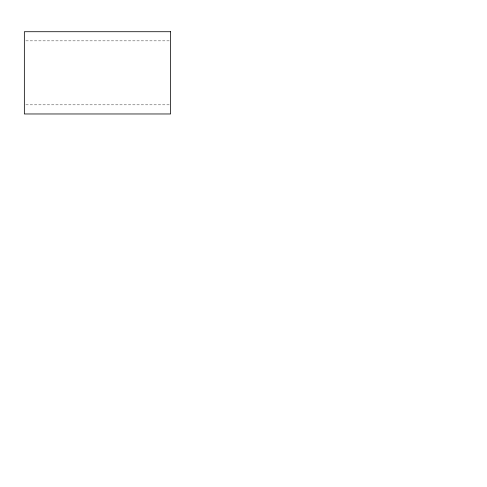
<?xml version="1.0" encoding="UTF-8"?>
<svg xmlns="http://www.w3.org/2000/svg" width="487" height="487" viewBox="0 0 487 487"><rect width="100%" height="100%" fill="white"/><g stroke="black" fill="none" stroke-linecap="round" stroke-linejoin="round"><path stroke-width="0.37" stroke-dasharray="2.44 1.83" d="M25.866 40.853L170.59 40.853M25.866 104.833L170.59 104.833"/><path stroke-width="0.73" d="M170.59 31.716L24.35 31.716L24.35 113.97L170.59 113.97L170.59 31.716"/></g></svg>
